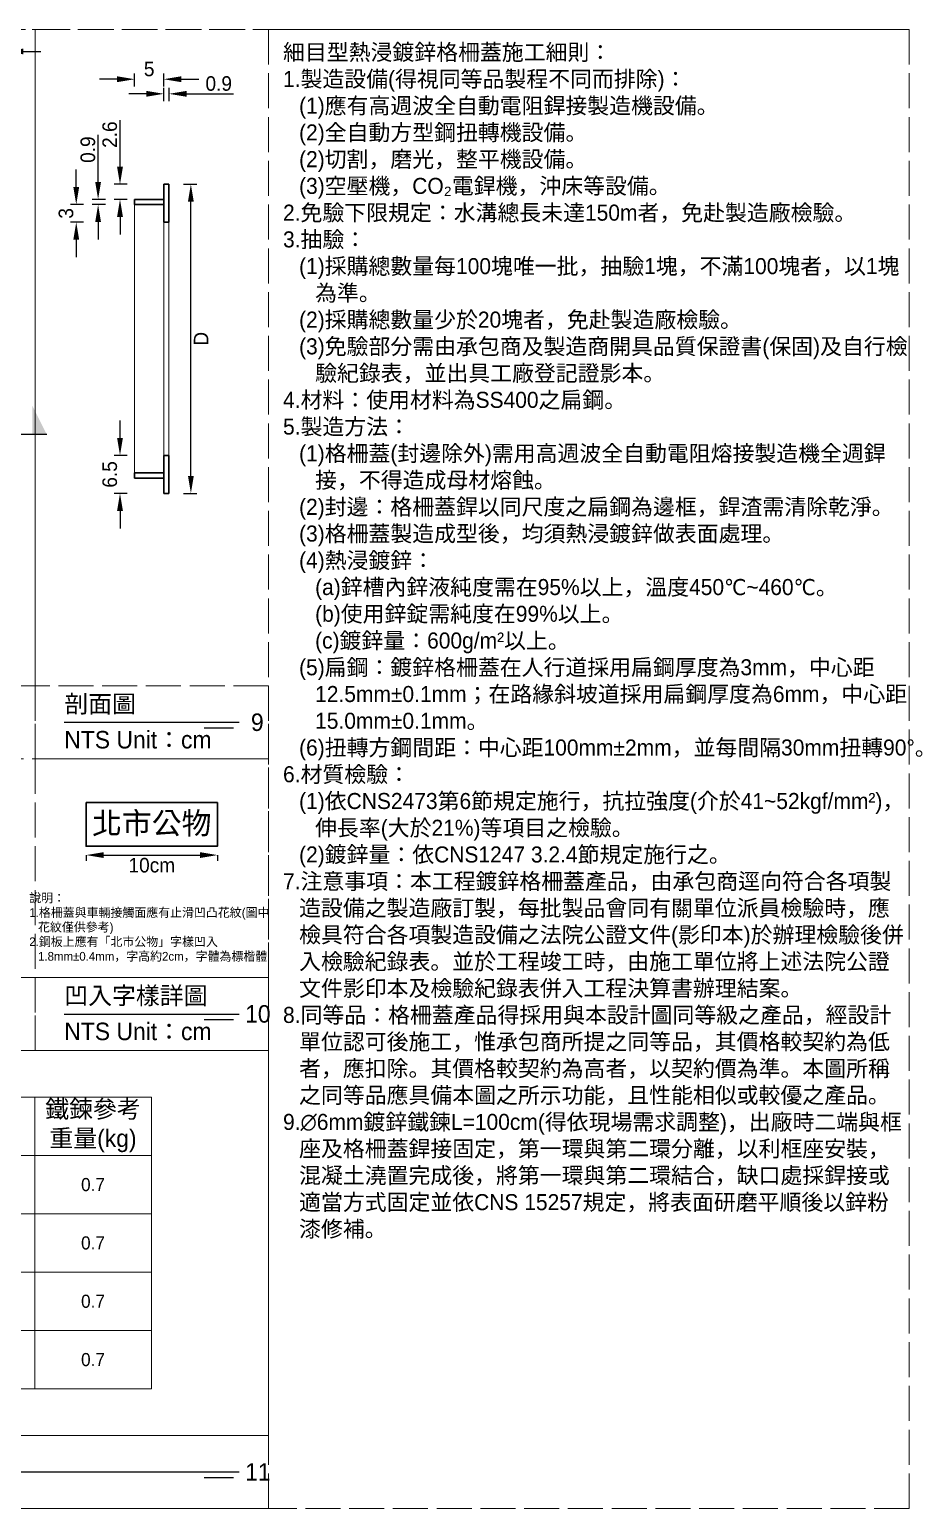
# Model space of a CAD drawing. Extents: x -2640 to 1802, y -2159 to 447.
# Drawn here: x -2162 to -1855, y -507 to 0 of the extents above; entities that cross this region are included whole.
import ezdxf

# ---------------------------------------------------------------- set-up
doc = ezdxf.new("R2010")
doc.units = 0
doc.header["$MEASUREMENT"] = 0
doc.linetypes.add('ACAD_ISO02W100', pattern=[15, 12, -3])
for name, color, linetype, lineweight in [('一、1.基本-圖框', 7, 'Continuous', 20), ('二、1.繪圖-既有設施', 8, 'Continuous', 20), ('二、2.繪圖-施作項目', 181, 'Continuous', 30)]:
    doc.layers.add(name, color=color, linetype=linetype, lineweight=lineweight)
doc.layers.add('一、4.基本-隱藏', color=9, linetype='ACAD_ISO02W100', lineweight=20, plot=False)
doc.layers.add('三、1.文字-說明文字', color=2, linetype='Continuous')
doc.layers.add('三、3.文字-註解文字', color=2, linetype='Continuous')
doc.styles.add('既有名稱', font='kaiu.ttf', dxfattribs={"height": 4})
doc.styles.add('次圖名(詳圖)', font='MS PGothic.ttf', dxfattribs={"height": 6})
doc.styles.add('註解文字', font='MS PGothic.ttf', dxfattribs={"height": 4})
doc.styles.add('註解文字(詳圖)', font='MS PGothic.ttf', dxfattribs={"height": 5})
doc.dimstyles.new('註解文字(詳圖)', dxfattribs={"dimtxt": 5, "dimasz": 6, "dimexe": 2, "dimexo": 5, "dimgap": 1, "dimtad": 2, "dimzin": 0, "dimdsep": 46, "dimtxsty": '註解文字(詳圖)', "dimcen": 0.1, "dimclrd": 144, "dimclre": 144, "dimclrt": 256, "dimadec": 0, "dimazin": 0, "dimtfac": 1, "dimtofl": 0, "dimtmove": 0, "dimatfit": 3, "dimfxlon": 1, "dimtolj": 1, "dimtzin": 0, "dimlwd": -1, "dimlwe": -1, "dimarcsym": 1})

# ---------------------------------------------------------------- blocks, each defined once
blk = doc.blocks.new('*D283')
at = {"layer": 'Defpoints', "color": 0, "transparency": 16777216}
for p in [(-2169.69, -7.5), (-2169.69, -53.01), (-2182.69, -66.01)]:
    blk.add_point(p, dxfattribs=at)
at = {"layer": '三、3.文字-註解文字', "color": 144, "transparency": 16777216}
for p, q in [((-2188.69, -7.5), (-2194.69, -7.5)), ((-2182.69, -10), (-2182.69, -5.5)), ((-2169.69, -10), (-2169.69, -5.5)), ((-2163.69, -7.5), (-2157.69, -7.5))]:
    blk.add_line(p, q, dxfattribs=at)
for points in [[(-2188.69, -6.5), (-2188.69, -8.5), (-2182.69, -7.5)], [(-2163.69, -6.5), (-2163.69, -8.5), (-2169.69, -7.5)]]:
    blk.add_solid(points, dxfattribs=at)
at = {"layer": '三、3.文字-註解文字', "transparency": 16777216, "insert": (-2176.19, -4), "char_height": 5, "attachment_point": 5, "style": '註解文字(詳圖)'}
blk.add_mtext('\\A1;6.5', dxfattribs=at)
blk = doc.blocks.new('*D288')
at = {"layer": 'Defpoints', "color": 0, "transparency": 16777216}
for p in [(-2130.59, -53.01), (-2115.59, -53.01), (-2115.59, -58.21)]:
    blk.add_point(p, dxfattribs=at)
at = {"layer": '三、3.文字-註解文字', "color": 144, "transparency": 16777216}
for p, q in [((-2130.59, -47.01), (-2130.59, -31.03)), ((-2128.09, -53.01), (-2132.59, -53.01)), ((-2128.09, -58.21), (-2132.59, -58.21)), ((-2130.59, -64.21), (-2130.59, -70.21))]:
    blk.add_line(p, q, dxfattribs=at)
for points in [[(-2131.59, -47.01), (-2129.59, -47.01), (-2130.59, -53.01)], [(-2131.59, -64.21), (-2129.59, -64.21), (-2130.59, -58.21)]]:
    blk.add_solid(points, dxfattribs=at)
at = {"layer": '三、3.文字-註解文字', "transparency": 16777216, "insert": (-2134.09, -36.02), "char_height": 5, "attachment_point": 5, "rotation": 90, "style": '註解文字(詳圖)'}
blk.add_mtext('\\A1;2.6', dxfattribs=at)
blk = doc.blocks.new('*D289')
at = {"layer": 'Defpoints', "color": 0, "transparency": 16777216}
for p in [(-2138.09, -58.21), (-2125.59, -58.21), (-2125.59, -60.01)]:
    blk.add_point(p, dxfattribs=at)
at = {"layer": '三、3.文字-註解文字', "color": 144, "transparency": 16777216}
for p, q in [((-2138.09, -52.21), (-2138.09, -36.11)), ((-2135.59, -58.21), (-2140.09, -58.21)), ((-2135.59, -60.01), (-2140.09, -60.01)), ((-2138.09, -66.01), (-2138.09, -72.01))]:
    blk.add_line(p, q, dxfattribs=at)
for points in [[(-2139.09, -52.21), (-2137.09, -52.21), (-2138.09, -58.21)], [(-2139.09, -66.01), (-2137.09, -66.01), (-2138.09, -60.01)]]:
    blk.add_solid(points, dxfattribs=at)
at = {"layer": '三、3.文字-註解文字', "transparency": 16777216, "insert": (-2141.59, -41.16), "char_height": 5, "attachment_point": 5, "rotation": 90, "style": '註解文字(詳圖)'}
blk.add_mtext('\\A1;0.9', dxfattribs=at)
blk = doc.blocks.new('*D290')
at = {"layer": 'Defpoints', "color": 0, "transparency": 16777216}
for p in [(-2145.59, -60.01), (-2115.59, -60.01), (-2115.59, -66.01)]:
    blk.add_point(p, dxfattribs=at)
at = {"layer": '三、3.文字-註解文字', "color": 144, "transparency": 16777216}
for p, q in [((-2145.59, -54.01), (-2145.59, -48.01)), ((-2143.09, -60.01), (-2147.59, -60.01)), ((-2143.09, -66.01), (-2147.59, -66.01)), ((-2145.59, -72.01), (-2145.59, -78.01))]:
    blk.add_line(p, q, dxfattribs=at)
for points in [[(-2146.59, -54.01), (-2144.59, -54.01), (-2145.59, -60.01)], [(-2146.59, -72.01), (-2144.59, -72.01), (-2145.59, -66.01)]]:
    blk.add_solid(points, dxfattribs=at)
at = {"layer": '三、3.文字-註解文字', "transparency": 16777216, "insert": (-2149.09, -63.01), "char_height": 5, "attachment_point": 5, "rotation": 90, "style": '註解文字(詳圖)'}
blk.add_mtext('\\A1;3', dxfattribs=at)
blk = doc.blocks.new('*D291')
at = {"layer": 'Defpoints', "color": 0, "transparency": 16777216}
for p in [(-2115.59, -146.01), (-2130.59, -159.01), (-2115.59, -159.01)]:
    blk.add_point(p, dxfattribs=at)
at = {"layer": '三、3.文字-註解文字', "color": 144, "transparency": 16777216}
for p, q in [((-2130.59, -140.01), (-2130.59, -134.01)), ((-2128.09, -146.01), (-2132.59, -146.01)), ((-2128.09, -159.01), (-2132.59, -159.01)), ((-2130.59, -165.01), (-2130.59, -171.01))]:
    blk.add_line(p, q, dxfattribs=at)
for points in [[(-2131.59, -140.01), (-2129.59, -140.01), (-2130.59, -146.01)], [(-2131.59, -165.01), (-2129.59, -165.01), (-2130.59, -159.01)]]:
    blk.add_solid(points, dxfattribs=at)
at = {"layer": '三、3.文字-註解文字', "transparency": 16777216, "insert": (-2134.09, -152.51), "char_height": 5, "attachment_point": 5, "rotation": 90, "style": '註解文字(詳圖)'}
blk.add_mtext('\\A1;6.5', dxfattribs=at)
blk = doc.blocks.new('*D292')
at = {"layer": 'Defpoints', "color": 0, "transparency": 16777216}
for p in [(-2113.79, -53.01), (-2106.29, -53.01), (-2113.79, -159.01)]:
    blk.add_point(p, dxfattribs=at)
at = {"layer": '三、3.文字-註解文字', "color": 144, "transparency": 16777216}
for p, q in [((-2108.79, -53.01), (-2104.29, -53.01)), ((-2106.29, -153.01), (-2106.29, -59.01)), ((-2108.79, -159.01), (-2104.29, -159.01))]:
    blk.add_line(p, q, dxfattribs=at)
for points in [[(-2107.29, -59.01), (-2105.29, -59.01), (-2106.29, -53.01)], [(-2107.29, -153.01), (-2105.29, -153.01), (-2106.29, -159.01)]]:
    blk.add_solid(points, dxfattribs=at)
at = {"layer": '三、3.文字-註解文字', "transparency": 16777216, "insert": (-2102.79, -106.01), "char_height": 5, "attachment_point": 5, "rotation": 90, "style": '註解文字(詳圖)'}
blk.add_mtext('\\A1;D', dxfattribs=at)
blk = doc.blocks.new('*D294')
at = {"layer": 'Defpoints', "color": 0, "transparency": 16777216}
for p in [(-2142.19, -280), (-2097.19, -280), (-2097.19, -283.01)]:
    blk.add_point(p, dxfattribs=at)
at = {"layer": '三、3.文字-註解文字', "color": 144, "transparency": 16777216}
for p, q in [((-2142.19, -283.01), (-2142.19, -285.01)), ((-2136.19, -283.01), (-2103.19, -283.01)), ((-2097.19, -283.01), (-2097.19, -285.01))]:
    blk.add_line(p, q, dxfattribs=at)
for points in [[(-2136.19, -282.01), (-2136.19, -284.01), (-2142.19, -283.01)], [(-2103.19, -282.01), (-2103.19, -284.01), (-2097.19, -283.01)]]:
    blk.add_solid(points, dxfattribs=at)
at = {"layer": '三、3.文字-註解文字', "transparency": 16777216, "insert": (-2119.69, -286.51), "char_height": 5, "attachment_point": 5, "style": '註解文字(詳圖)'}
blk.add_mtext('\\A1;10cm', dxfattribs=at)
blk = doc.blocks.new('*D318')
at = {"layer": 'Defpoints', "color": 0, "transparency": 16777216}
for p in [(-2113.79, -22.02), (-2115.59, -53.01), (-2113.79, -53.01)]:
    blk.add_point(p, dxfattribs=at)
at = {"layer": '三、3.文字-註解文字', "color": 144, "transparency": 16777216}
for p, q in [((-2115.59, -24.52), (-2115.59, -20.02)), ((-2113.79, -24.52), (-2113.79, -20.02)), ((-2121.59, -22.02), (-2127.59, -22.02)), ((-2107.79, -22.02), (-2091.7, -22.02))]:
    blk.add_line(p, q, dxfattribs=at)
for points in [[(-2121.59, -21.02), (-2121.59, -23.02), (-2115.59, -22.02)], [(-2107.79, -21.02), (-2107.79, -23.02), (-2113.79, -22.02)]]:
    blk.add_solid(points, dxfattribs=at)
at = {"layer": '三、3.文字-註解文字', "transparency": 16777216, "insert": (-2096.74, -18.52), "char_height": 5, "attachment_point": 5, "style": '註解文字(詳圖)'}
blk.add_mtext('\\A1;0.9', dxfattribs=at)
blk = doc.blocks.new('*D319')
at = {"layer": 'Defpoints', "color": 0, "transparency": 16777216}
for p in [(-2115.59, -17.02), (-2125.59, -58.21), (-2115.59, -58.21)]:
    blk.add_point(p, dxfattribs=at)
at = {"layer": '三、3.文字-註解文字', "color": 144, "transparency": 16777216}
for p, q in [((-2125.59, -19.52), (-2125.59, -15.02)), ((-2115.59, -19.52), (-2115.59, -15.02)), ((-2131.59, -17.02), (-2137.59, -17.02)), ((-2109.59, -17.02), (-2103.59, -17.02))]:
    blk.add_line(p, q, dxfattribs=at)
for points in [[(-2131.59, -16.02), (-2131.59, -18.02), (-2125.59, -17.02)], [(-2109.59, -16.02), (-2109.59, -18.02), (-2115.59, -17.02)]]:
    blk.add_solid(points, dxfattribs=at)
at = {"layer": '三、3.文字-註解文字', "transparency": 16777216, "insert": (-2120.59, -13.52), "char_height": 5, "attachment_point": 5, "style": '註解文字(詳圖)'}
blk.add_mtext('\\A1;5', dxfattribs=at)

msp = doc.modelspace()

# ---------------------------------------------------------------- hatches: boundary and pattern name
at = {"layer": '三、3.文字-註解文字'}
h = msp.add_hatch(color=256, dxfattribs=at)
h.dxf.hatch_style = 1
h.paths.add_polyline_path([(-2160.693, -128.821), (-2155.693, -138.821), (-2160.693, -138.821)])

# ---------------------------------------------------------------- linework, layer by layer
at = {"layer": '一、1.基本-圖框'}
for points in [[(-2419.847, -366), (-2119.847, -366), (-2119.847, -466), (-2419.847, -466)], [(-2199.847, -366), (-2159.847, -366), (-2159.847, -386), (-2199.847, -386)], [(-2159.847, -366), (-2119.847, -366), (-2119.847, -386), (-2159.847, -386)], [(-2199.847, -386), (-2159.847, -386), (-2159.847, -406), (-2199.847, -406)], [(-2159.847, -386), (-2119.847, -386), (-2119.847, -406), (-2159.847, -406)], [(-2199.847, -406), (-2159.847, -406), (-2159.847, -426), (-2199.847, -426)], [(-2159.847, -406), (-2119.847, -406), (-2119.847, -426), (-2159.847, -426)], [(-2199.847, -426), (-2159.847, -426), (-2159.847, -446), (-2199.847, -446)], [(-2159.847, -426), (-2119.847, -426), (-2119.847, -446), (-2159.847, -446)], [(-2199.847, -446), (-2159.847, -446), (-2159.847, -466), (-2199.847, -466)], [(-2159.847, -446), (-2119.847, -446), (-2119.847, -466), (-2159.847, -466)]]:
    msp.add_lwpolyline(points, close=True, dxfattribs=at)
at = {"layer": '一、4.基本-隱藏'}
for points in [[(-2640, 0), (-1860, 0), (-1860, -507), (-2640, -507)], [(-2325.693, 0), (-2159.693, 0), (-2159.693, -225), (-2325.693, -225)], [(-2159.693, 0), (-2079.693, 0), (-2079.693, -225), (-2159.693, -225)], [(-2079.693, 0), (-1860, 0), (-1860, -507), (-2079.693, -507)], [(-2325.693, -250), (-2159.693, -250), (-2159.693, -225), (-2325.693, -225)], [(-2159.693, -250), (-2079.693, -250), (-2079.693, -225), (-2159.693, -225)], [(-2325.693, -250), (-2159.693, -250), (-2159.693, -325), (-2325.693, -325)], [(-2079.693, -250), (-2159.693, -250), (-2159.693, -325), (-2079.693, -325)], [(-2325.693, -350), (-2159.693, -350), (-2159.693, -325), (-2325.693, -325)], [(-2079.693, -325), (-2159.693, -325), (-2159.693, -350), (-2079.693, -350)], [(-2079.693, -350), (-2460, -350), (-2460, -482), (-2079.693, -482)], [(-2460, -507), (-2079.693, -507), (-2079.693, -482), (-2460, -482)]]:
    msp.add_lwpolyline(points, close=True, dxfattribs=at)
at = {"layer": '三、3.文字-註解文字'}
for points in [[(-2155.693, -138.821), (-2165.693, -138.821)], [(-2149.693, -237.5), (-2089.693, -237.5)], [(-2091.693, -239.5), (-2101.693, -239.5)], [(-2149.693, -337.5), (-2089.693, -337.5)], [(-2091.693, -339.5), (-2101.693, -339.5)], [(-2450, -494.5), (-2089.693, -494.5)], [(-2091.693, -496.5), (-2101.693, -496.5)]]:
    msp.add_lwpolyline(points, dxfattribs=at)
at = {"layer": '二、1.繪圖-既有設施'}
for points in [[(-2125.593, -60.011), (-2125.593, -152.011)], [(-2115.593, -66.011), (-2115.593, -146.011)], [(-2113.793, -66.011), (-2113.793, -146.011)]]:
    msp.add_lwpolyline(points, dxfattribs=at)
at = {"layer": '二、2.繪圖-施作項目'}
for points in [[(-2115.593, -53.011), (-2113.793, -53.011)], [(-2115.593, -53.011), (-2115.593, -66.011)], [(-2113.793, -53.011), (-2113.793, -66.011)], [(-2125.593, -58.211), (-2115.593, -58.211)], [(-2125.593, -58.211), (-2125.593, -60.011)], [(-2125.593, -60.011), (-2115.593, -60.011)], [(-2115.593, -66.011), (-2113.793, -66.011)], [(-2115.593, -146.011), (-2113.793, -146.011)], [(-2115.593, -146.011), (-2115.593, -159.011)], [(-2113.793, -146.011), (-2113.793, -159.011)], [(-2125.593, -152.011), (-2115.593, -152.011)], [(-2125.593, -152.011), (-2125.593, -153.811)], [(-2125.593, -153.811), (-2115.593, -153.811)], [(-2115.593, -159.011), (-2113.793, -159.011)]]:
    msp.add_lwpolyline(points, dxfattribs=at)
msp.add_lwpolyline([(-2142.193, -265), (-2097.193, -265), (-2097.193, -280), (-2142.193, -280)], close=True, dxfattribs=at)

# ---------------------------------------------------------------- texts
at = {"layer": '一、1.基本-圖框', "insert": (-2139.847, -376), "char_height": 6, "attachment_point": 5, "style": '註解文字(詳圖)'}
msp.add_mtext_dynamic_manual_height_columns('{\\fMS PGothic|b0|i0|c128|p34;鐵鍊}參考重量{\\fMS PGothic|b0|i0|c128|p34;(}kg{\\fMS PGothic|b0|i0|c128|p34;)}', width=35.26712, gutter_width=30, heights=[0], dxfattribs=at)
at = {"layer": '三、1.文字-說明文字', "attachment_point": 1}
for s, width, insert, char_height, style in [('{\\fMS PGothic|b0|i0|c128|p34;細目型熱浸鍍鋅格柵蓋施工細則：\\P\\pi-5.5,l5.5;1.製造設備(得視同等品製程不同而排除)：\\P\\pl11;(1)應有高週波全自動電阻銲接製造機設備。\\P(2)全自動方型鋼扭轉機設備。\\P(2)切割，磨光，整平機設備。\\P(3)空壓機，CO₂電銲機，沖床等設備。\\P\\pl5.5;2.免驗下限規定：水溝總長未達150m者，免赴製造廠檢驗。\\P\\pi0,l0;3.抽驗：\\P\\pi-5.5,l11;(1)採購總數量每100塊唯一批，抽驗1塊，不滿100塊者，以1塊為準。\\P\\pi-11,l16.5;(2)採購總數量少於20塊者，免赴製造廠檢驗。\\P\\pi-5.5,l11;(3)免驗部分需由承包商及製造商開具品質保證書(保固)及自行檢驗紀錄表，並出具工廠登記證影本。\\P\\pl5.5;4.材料：使用材料為SS400之扁鋼。\\P\\pi0,l0;5.製造方法：\\P\\pi-5.5,l11;(1)格柵蓋(封邊除外)需用高週波全自動電阻熔接製造機全週銲接，不得造成母材熔蝕。\\P(2)封邊：格柵蓋銲以同尺度之扁鋼為邊框，銲渣需清除乾淨。\\P(3)格柵蓋製造成型後，均須熱浸鍍鋅做表面處理。\\P\\pi5.5,l0;(4)熱浸鍍鋅：\\P\\pi-5.5,l16.5;(a)鋅槽\\fPMingLiU|b0|i0|c136|p18;內\\fMS PGothic|b0|i0|c128|p34;鋅液純度需在95%以上，溫度450℃~460℃。\\P(b)使用鋅錠需純度在99%以上。\\P(c)鍍鋅量：600g/m²以上。\\P\\pl11;(5)扁鋼：鍍鋅格柵蓋在人行道採用扁鋼厚度為3mm，中心距12.5mm±0.1mm；在路緣斜坡道採用扁鋼厚度為6mm，中心距15.0mm±0.1mm。\\P(6)扭轉方鋼間距：中心距100mm±2mm，並每間隔30mm扭轉90°。\\P\\pi0,l0;6.材質檢驗：\\P\\pi-5.5,l11;(1)依CNS2473第6節規定施行，抗拉強度(介於41~52kgf/mm²)，伸長率(大於21%)等項目之檢驗。\\P(2)鍍鋅量：依CNS1247 3.2.4節規定施行之。\\P\\pl5.5;7.注意事項：本工程鍍鋅格柵蓋\\fPMingLiU|b0|i0|c136|p18;產\\fMS PGothic|b0|i0|c128|p34;品，由承包商逕向符合各項製造設備之製造廠訂製，每批製品會同有關單位派員檢驗時，應檢具符合各項製造設備之法院公證文件(影印本)於辦理檢驗後併入檢驗紀錄表。並於工程竣工時，由施工單位將上述法院公證文件影印本及檢驗紀錄表併入工程決算書辦理結案。\\P8.同等品：格柵蓋\\fPMingLiU|b0|i0|c136|p18;產\\fMS PGothic|b0|i0|c128|p34;品得採用與本設計圖同等級之\\fPMingLiU|b0|i0|c136|p18;產\\fMS PGothic|b0|i0|c128|p34;品，經設計單位認可後施工，惟承包商所提之同等品，其價格較契約為低者，應扣除。其價格較契約為高者，以契約價為準。本圖所稱之同等品應具備本圖之所示功能，且性能相似或較優之\\fPMingLiU|b0|i0|c136|p18;產\\fMS PGothic|b0|i0|c128|p34;品。\\P9.∅6mm鍍鋅鐵鍊L=100cm(得依現場需求調整)，出廠時二端與框座及格柵蓋銲接固定，第一環與第二環分離，以利框座安裝，混凝土澆置完成後，將第一環與第二環結合，缺口處採銲接或適當方式固定並依CNS 15257規定，將表面研磨平順後以鋅粉漆修補。}', 214.42505, (-2074.693, -5), 5.5, '次圖名(詳圖)'), ('{\\fPMingLiU|b0|i0|c136|p18;說\\fMS PGothic|b0|i0|c128|p34;明：\\P\\pi-3,l3;1.格柵蓋與車輛接觸面應有止滑凹凸花紋(圖中花紋僅供參考)\\P2.鋼板上應有「北市公物」字樣凹入1.8mm±0.4mm，字高約2cm，字體為標楷體}', 83.36188, (-2161.689, -296.215), 3, '註解文字')]:
    msp.add_mtext_dynamic_manual_height_columns(s, width=width, gutter_width=30, heights=[0], dxfattribs=dict(at, insert=insert, char_height=char_height, style=style))
at = {"layer": '三、3.文字-註解文字'}
for s, width, gutter_width, insert, char_height, attachment_point, style in [('剖面圖', 30.14945, 15, (-2149.693, -231.5), 6, 4, '次圖名(詳圖)'), ('9', 3, 15, (-2085.693, -237.5), 6, 4, '次圖名(詳圖)'), ('NTS{\\fMS PGothic|b0|i0|c128|p34; Unit：cm}', 93.26158, 15, (-2149.693, -243.5), 6, 4, '次圖名(詳圖)'), ('凹入字樣詳{\\fMS PGothic|b0|i0|c128|p34;圖}', 51.13853, 15, (-2149.693, -331.5), 6, 4, '次圖名(詳圖)'), ('10', 3, 15, (-2087.693, -337.5), 6, 4, '次圖名(詳圖)'), ('NTS{\\fMS PGothic|b0|i0|c128|p34; Unit：cm}', 93.26158, 15, (-2149.693, -343.5), 6, 4, '次圖名(詳圖)'), ('0.7', 9.06048, 30, (-2139.847, -396), 4.5, 5, '註解文字(詳圖)'), ('0.7', 9.06048, 30, (-2139.847, -416), 4.5, 5, '註解文字(詳圖)'), ('0.7', 9.06048, 30, (-2139.847, -436), 4.5, 5, '註解文字(詳圖)'), ('0.7', 9.06048, 30, (-2139.847, -456), 4.5, 5, '註解文字(詳圖)'), ('11', 3, 15, (-2087.693, -494.5), 6, 4, '次圖名(詳圖)')]:
    msp.add_mtext_dynamic_manual_height_columns(s, width=width, gutter_width=gutter_width, heights=[0], dxfattribs=dict(at, insert=insert, char_height=char_height, attachment_point=attachment_point, style=style))
at = {"layer": '二、2.繪圖-施作項目', "insert": (-2119.693, -272.5), "char_height": 7.5, "attachment_point": 5, "style": '既有名稱'}
msp.add_mtext_dynamic_manual_height_columns('北市公物', width=52.10608, gutter_width=45, heights=[0], dxfattribs=at)

# ---------------------------------------------------------------- dimensions: what is measured, and where the dimension line sits
at = {"layer": '三、3.文字-註解文字'}
for base, p1, p2, text, picture, middle in [((-2169.693, -7.5), (-2182.693, -66.011), (-2169.693, -53.011), '6.5', '*D283', (-2176.193, -4)), ((-2115.593, -17.017), (-2125.593, -58.211), (-2115.593, -58.211), '5', '*D319', (-2120.593, -13.517)), ((-2113.793, -22.017), (-2115.593, -53.011), (-2113.793, -53.011), '0.9', '*D318', (-2096.745, -18.517)), ((-2097.193, -283.012), (-2142.193, -280), (-2097.193, -280), '10cm', '*D294', (-2119.693, -286.512))]:
    dim = msp.add_linear_dim(base=base, p1=p1, p2=p2, text=text, dimstyle='註解文字(詳圖)', dxfattribs=at)
    dim.commit()
    dim.dimension.update_dxf_attribs({"geometry": picture, "text_midpoint": middle})
for base, p1, p2, text, picture, middle in [((-2130.593, -53.011), (-2115.593, -58.211), (-2115.593, -53.011), '2.6', '*D288', (-2134.093, -36.02)), ((-2138.093, -58.211), (-2125.593, -60.011), (-2125.593, -58.211), '0.9', '*D289', (-2141.593, -41.163)), ((-2145.593, -60.011), (-2115.593, -66.011), (-2115.593, -60.011), '3', '*D290', (-2149.093, -63.011)), ((-2106.293, -53.011), (-2113.793, -159.011), (-2113.793, -53.011), 'D', '*D292', (-2102.793, -106.011)), ((-2130.593, -159.011), (-2115.593, -146.011), (-2115.593, -159.011), '6.5', '*D291', (-2134.093, -152.511))]:
    dim = msp.add_linear_dim(base=base, p1=p1, p2=p2, angle=90, text=text, dimstyle='註解文字(詳圖)', dxfattribs=at)
    dim.commit()
    dim.dimension.update_dxf_attribs({"geometry": picture, "text_midpoint": middle})

doc.saveas('drawing.dxf')
